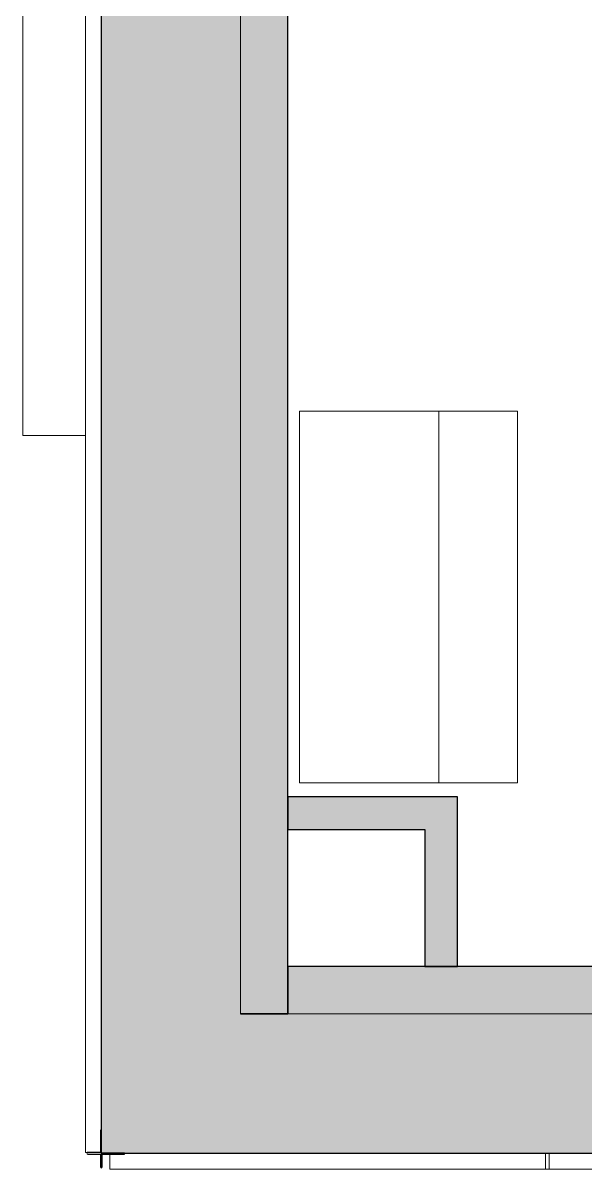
# Model space of a CAD drawing. Header units: millimetres. Extents: x 155927 to 326028, y -36033 to 97293.
# Drawn here: x 156292 to 157503, y 8934 to 11401 of the extents above; entities that cross this region are included whole.
import ezdxf

# ---------------------------------------------------------------- set-up
doc = ezdxf.new("R2010")
doc.units = ezdxf.units.MM
doc.header["$MEASUREMENT"] = 0
for name, color, linetype, lineweight in [('A-GLAZ-CURT', 7, 'CONTINUOUS', 9), ('A-WALL', 7, 'CONTINUOUS', 9), ('A-WALL-PATT', 7, 'CONTINUOUS', 9), ('I-FURN', 8, 'CONTINUOUS', 9), ('I-WALL', 7, 'CONTINUOUS', 9), ('Q-SPCQ', 8, 'CONTINUOUS', 9)]:
    doc.layers.add(name, color=color, linetype=linetype, lineweight=lineweight)

msp = doc.modelspace()

# ---------------------------------------------------------------- hatches: boundary and pattern name
at = {"layer": 'A-WALL-PATT'}
h = msp.add_hatch(color=256, dxfattribs=at)
h.paths.add_polyline_path([(156760.8, 9267.6), (156760.8, 13645.6), (156460.8, 13645.6), (156460.8, 9267.6)], flags=0)
h.paths.add_polyline_path([(156760.8, 14969.6), (156760.8, 16290.6), (156460.8, 16290.6), (156460.8, 14969.6), (156756.4, 14969.6)], flags=0)
h.paths.add_polyline_path([(156760.8, 25449.6), (156760.8, 26790.6), (156460.8, 26790.6), (156460.8, 25449.6)], flags=0)
h.paths.add_polyline_path([(156760.8, 28449.6), (156760.8, 34497.6), (156460.8, 34497.6), (156460.8, 28449.6)], flags=0)
h = msp.add_hatch(color=256, dxfattribs=at)
h.paths.add_polyline_path([(156862.8, 9267.6), (156862.8, 13665.6), (156812, 13665.6), (156811.8, 13645.6), (156760.8, 13645.6), (156760.8, 9267.6)], flags=0)
h.paths.add_polyline_path([(156812, 14949.6), (156862.8, 14949.6), (156862.8, 16290.6), (156760.8, 16290.6), (156760.8, 14969.6), (156811.8, 14969.6)], flags=0)
h.paths.add_polyline_path([(156760.8, 25449.6), (156862.8, 25449.6), (156862.8, 26532.6), (156760.8, 26532.6), (156760.8, 26195.7)], flags=0)
for points in [[(157158.2, 9664.7), (157158.2, 9734.7), (156862.8, 9734.7), (156862.8, 9664.7)], [(157228.2, 9369.6), (157228.2, 9734.7), (157158.2, 9734.7), (157158.2, 9369.6)]]:
    msp.add_hatch(color=256, dxfattribs=at).paths.add_polyline_path(points, flags=0)
h = msp.add_hatch(color=256, dxfattribs=at)
h.paths.add_polyline_path([(162125.8, 9267.6), (162125.8, 9369.6), (161817.8, 9369.6), (161817.8, 9267.6), (162029.5, 9267.6)], flags=0)
h.paths.add_polyline_path([(157533.8, 9267.6), (157533.8, 9369.6), (156862.8, 9369.6), (156862.8, 9267.6), (157480.1, 9267.6)], flags=0)
h = msp.add_hatch(color=256, dxfattribs=at)
h.paths.add_polyline_path([(226158.8, 8967.6), (226158.8, 9267.6), (224992.8, 9267.6), (224992.8, 8967.6), (225417.2, 8967.6)], flags=0)
h.paths.add_polyline_path([(222990.9, 8967.6), (223358.8, 8967.6), (223358.8, 9267.6), (222192.8, 9267.6), (222192.8, 8967.6)], flags=0)
h.paths.add_polyline_path([(215258.8, 8967.6), (215258.8, 9267.6), (213567.8, 9267.6), (213567.8, 8967.6)], flags=0)
h.paths.add_polyline_path([(207033.8, 8967.6), (207033.8, 9267.6), (202692.8, 9267.6), (202692.8, 8967.6), (206006.6, 8967.6)], flags=0)
h.paths.add_polyline_path([(199908.8, 8967.6), (199908.8, 9267.6), (197242.8, 9267.6), (197242.8, 8967.6), (198727.6, 8967.6)], flags=0)
h.paths.add_polyline_path([(195608.8, 8967.6), (195608.8, 9267.6), (192942.8, 9267.6), (192942.8, 8967.6), (193875, 8967.6)], flags=0)
h.paths.add_polyline_path([(190158.8, 8967.6), (190158.8, 9267.6), (187692.8, 9267.6), (187692.8, 8967.6), (189022.3, 8967.6)], flags=0)
h.paths.add_polyline_path([(184908.8, 8967.6), (184908.8, 9267.6), (183567.8, 9267.6), (183567.8, 8967.6), (184169.7, 8967.6)], flags=0)
h.paths.add_polyline_path([(179283.8, 8967.6), (179283.8, 9267.6), (177567.8, 9267.6), (177567.8, 8967.6)], flags=0)
h.paths.add_polyline_path([(165783.8, 8967.6), (165783.8, 9267.6), (164242.8, 9267.6), (164242.8, 8967.6), (164759.1, 8967.6)], flags=0)
h.paths.add_polyline_path([(162332.8, 8967.6), (162608.8, 8967.6), (162608.8, 9267.6), (161817.8, 9267.6), (161817.8, 8967.6)], flags=0)
h.paths.add_polyline_path([(157533.8, 8967.6), (157533.8, 9267.6), (156460.8, 9267.6), (156460.8, 8967.6), (157480.1, 8967.6)], flags=0)

# ---------------------------------------------------------------- linework, layer by layer
at = {"layer": 'A-GLAZ-CURT', "lineweight": 20}
for p, q in [((156460.8, 8969.6), (156460.8, 12049.6)), ((156426.8, 10513.1), (156426.8, 8969.6)), ((156426.8, 8969.6), (156460.8, 8969.6)), ((157417.8, 8967.6), (156478.8, 8967.6)), ((156478.8, 8967.6), (156478.8, 8933.6)), ((157417.8, 8933.6), (157417.8, 8967.6)), ((156478.8, 8933.6), (157417.8, 8933.6))]:
    msp.add_line(p, q, dxfattribs=at)
at = {"layer": 'A-GLAZ-CURT'}
for p, q in [((157425.8, 8967.6), (157425.8, 8933.6)), ((157425.8, 8933.6), (157417.8, 8933.6)), ((157533.8, 8933.6), (157425.8, 8933.6))]:
    msp.add_line(p, q, dxfattribs=at)
at = {"layer": 'A-WALL'}
for p, q in [((156760.8, 9267.6), (156760.8, 13645.6)), ((157533.8, 9267.6), (156862.8, 9267.6))]:
    msp.add_line(p, q, dxfattribs=at)
at = {"layer": 'A-WALL', "lineweight": 30}
for p, q in [((156460.8, 13565.6), (156460.8, 9267.6)), ((156460.8, 9267.6), (156460.8, 8967.6)), ((156862.8, 9267.6), (156760.8, 9267.6)), ((156460.8, 9017.6), (156458.8, 9017.6)), ((156458.8, 9017.6), (156458.8, 8969.6)), ((156460.8, 8967.6), (156460.8, 9017.6)), ((156458.8, 8969.6), (156431.8, 8969.6)), ((156431.8, 8965.6), (156458.8, 8965.6)), ((156458.8, 8965.6), (156458.8, 8938.6)), ((156460.8, 8967.6), (157533.8, 8967.6)), ((156510.8, 8967.6), (156460.8, 8967.6)), ((156462.8, 8938.6), (156462.8, 8965.6)), ((156462.8, 8965.6), (156510.8, 8965.6)), ((156510.8, 8965.6), (156510.8, 8967.6))]:
    msp.add_line(p, q, dxfattribs=at)
for centre, start, end in [((156431.8, 8967.6), 90, 270), ((156460.8, 8938.6), 180, 0)]:
    msp.add_arc(centre, 2, start, end, dxfattribs=at)
at = {"layer": 'I-FURN'}
for p, q in [((157187.7, 10565.3), (156887.7, 10565.3)), ((156887.7, 10565.3), (156887.7, 9765.3)), ((157187.7, 9765.3), (157187.7, 10565.3)), ((157357.7, 10565.3), (157187.7, 10565.3)), ((157357.7, 9765.3), (157357.7, 10565.3)), ((156887.7, 9765.3), (157187.7, 9765.3)), ((157187.7, 9765.3), (157357.7, 9765.3))]:
    msp.add_line(p, q, dxfattribs=at)
at = {"layer": 'I-WALL', "lineweight": 30}
for p, q in [((156862.8, 9267.6), (156862.8, 13665.6)), ((157158.2, 9734.7), (156862.8, 9734.7)), ((156862.8, 9734.7), (156862.8, 9664.7)), ((157228.2, 9734.7), (157158.2, 9734.7)), ((157228.2, 9369.6), (157228.2, 9734.7)), ((156862.8, 9664.7), (157158.2, 9664.7)), ((157158.2, 9664.7), (157158.2, 9369.6)), ((157533.8, 9369.6), (156862.8, 9369.6)), ((156862.8, 9369.6), (156862.8, 9267.6)), ((157158.2, 9369.6), (157228.2, 9369.6)), ((156760.8, 9267.6), (156862.8, 9267.6))]:
    msp.add_line(p, q, dxfattribs=at)
at = {"layer": 'I-WALL'}
for p, q in [((156760.8, 13645.6), (156760.8, 9267.6)), ((156862.8, 9267.6), (157533.8, 9267.6))]:
    msp.add_line(p, q, dxfattribs=at)
at = {"layer": 'Q-SPCQ'}
for p, q in [((156291.8, 10513.1), (156291.8, 12102.1)), ((156426.8, 12102.1), (156426.8, 10513.1)), ((156291.8, 10513.1), (156426.8, 10513.1))]:
    msp.add_line(p, q, dxfattribs=at)

doc.saveas('drawing.dxf')
